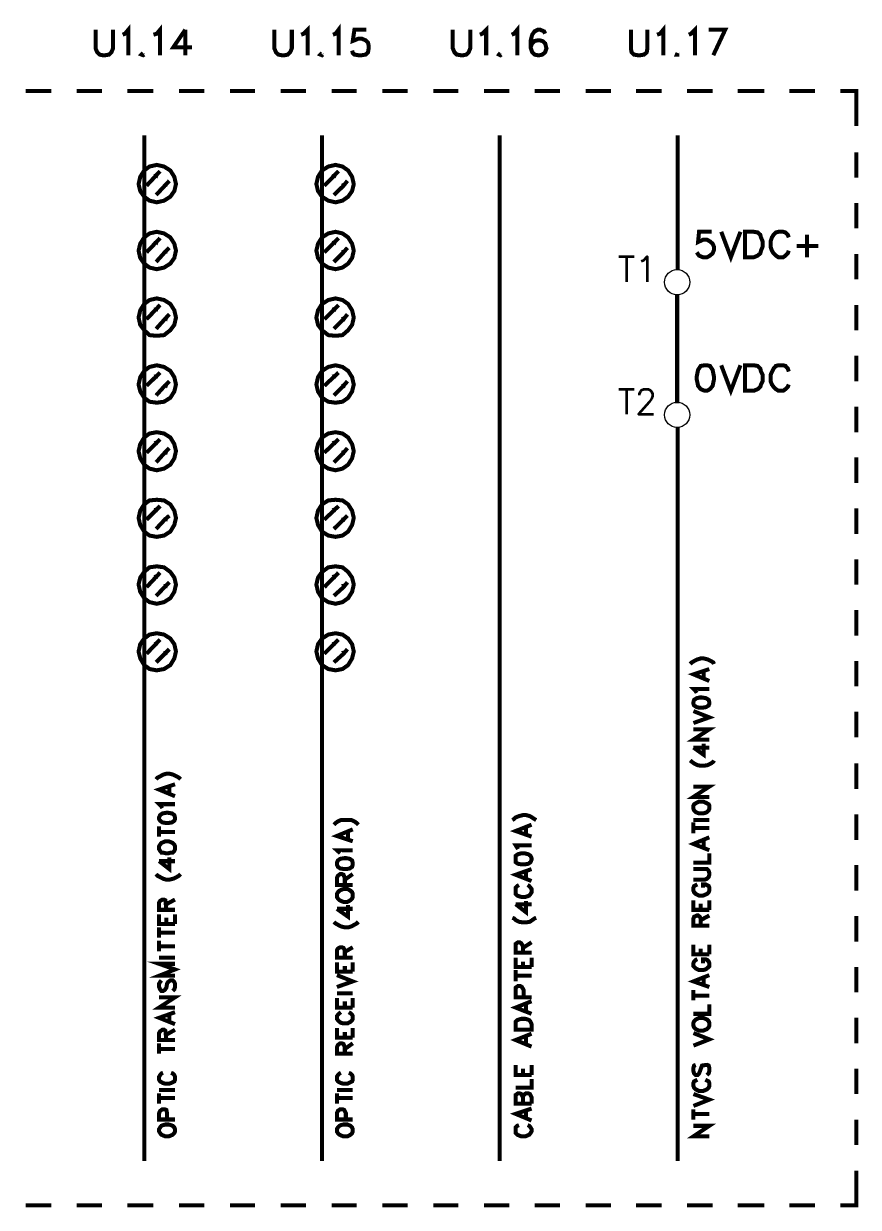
# Model space of a CAD drawing. Extents: x 386 to 646, y 165 to 263.
# Drawn here: x 580.1 to 646.2, y 169 to 262.6 of the extents above; entities that cross this region are included whole.
import ezdxf
from ezdxf.enums import TextEntityAlignment as Align

# ---------------------------------------------------------------- set-up
doc = ezdxf.new("R2010")
doc.units = 0
doc.header["$MEASUREMENT"] = 0
doc.layers.get('0').update_dxf_attribs({"linetype": 'CONTINUOUS'})
doc.styles.add('ROMANS', font='romans')

msp = doc.modelspace()

# ---------------------------------------------------------------- hatches: boundary and pattern name
at = {"linetype": 'Continuous'}
for points in [[(590.674, 250.382), (590.883, 250.958), (590.359, 250.696)], [(591.434, 249.7), (591.617, 250.198), (591.119, 249.936)], [(604.775, 250.382), (605.011, 250.958), (604.461, 250.696)], [(605.509, 249.7), (605.719, 250.198), (605.195, 249.936)], [(590.674, 245.087), (590.883, 245.664), (590.359, 245.401)], [(604.775, 245.087), (605.011, 245.664), (604.461, 245.401)], [(591.434, 244.405), (591.617, 244.903), (591.119, 244.668)], [(605.509, 244.405), (605.719, 244.903), (605.195, 244.668)], [(590.674, 239.818), (590.883, 240.369), (590.359, 240.133)], [(604.775, 239.818), (605.011, 240.369), (604.461, 240.133)], [(591.434, 239.058), (591.617, 239.635), (591.119, 239.373)], [(605.509, 239.058), (605.719, 239.635), (605.195, 239.373)], [(590.674, 234.524), (590.883, 235.022), (590.359, 234.838)], [(591.434, 233.764), (591.617, 234.34), (591.119, 234.078)], [(604.775, 234.524), (605.011, 235.022), (604.461, 234.838)], [(605.509, 233.764), (605.719, 234.34), (605.195, 234.078)], [(590.674, 229.255), (590.883, 229.753), (590.359, 229.57)], [(604.775, 229.255), (605.011, 229.753), (604.461, 229.57)], [(591.434, 228.495), (591.617, 229.046), (591.119, 228.81)], [(605.509, 228.495), (605.719, 229.046), (605.195, 228.81)], [(590.674, 223.961), (590.883, 224.459), (590.359, 224.275)], [(604.775, 223.961), (605.011, 224.459), (604.461, 224.275)], [(591.434, 223.2), (591.617, 223.699), (591.119, 223.515)], [(605.509, 223.2), (605.719, 223.699), (605.195, 223.515)], [(590.674, 218.666), (590.883, 219.19), (590.359, 218.98)], [(604.775, 218.666), (605.011, 219.19), (604.461, 218.98)], [(591.434, 217.932), (591.617, 218.43), (591.119, 218.247)], [(605.509, 217.932), (605.719, 218.43), (605.195, 218.247)], [(590.674, 213.397), (590.883, 213.895), (590.359, 213.66)], [(604.775, 213.397), (605.011, 213.895), (604.461, 213.66)], [(591.434, 212.637), (591.617, 213.135), (591.119, 212.952)], [(605.509, 212.637), (605.719, 213.135), (605.195, 212.952)]]:
    msp.add_hatch(color=256, dxfattribs=at).paths.add_polyline_path(points)

# ---------------------------------------------------------------- linework, layer by layer
at = {"const_width": 0.32}
for points in [[(585.772, 262.15), (585.772, 260.683), (585.903, 260.368), (586.087, 260.185), (586.349, 260.132), (586.532, 260.132), (586.847, 260.185), (587.03, 260.368), (587.161, 260.683), (587.161, 262.15)], [(587.921, 261.757), (588.105, 261.836), (588.367, 262.15), (588.367, 260.132)], [(590.359, 261.757), (590.621, 261.836), (590.883, 262.15), (590.883, 260.132)], [(592.875, 262.15), (591.932, 260.761), (593.4, 260.761)], [(592.875, 260.132), (592.875, 262.15)], [(599.926, 262.15), (599.926, 260.683), (600.057, 260.368), (600.241, 260.185), (600.503, 260.132), (600.739, 260.132), (601.001, 260.185), (601.184, 260.368), (601.315, 260.683), (601.315, 262.15)], [(602.049, 261.757), (602.259, 261.836), (602.574, 262.15), (602.574, 260.132)], [(604.566, 261.757), (604.775, 261.836), (605.011, 262.15), (605.011, 260.132)], [(607.213, 262.15), (606.269, 262.15), (606.138, 261.259), (606.269, 261.312), (606.584, 261.443), (606.846, 261.443), (607.16, 261.312), (607.344, 261.128), (607.396, 260.892), (607.396, 260.683), (607.344, 260.368), (607.16, 260.185), (606.846, 260.132), (606.584, 260.132), (606.269, 260.185), (606.138, 260.316), (606.086, 260.499)], [(614.054, 262.15), (614.054, 260.683), (614.185, 260.368), (614.369, 260.185), (614.683, 260.132), (614.893, 260.132), (615.129, 260.185), (615.312, 260.368), (615.443, 260.683), (615.443, 262.15)], [(616.203, 261.757), (616.387, 261.836), (616.701, 262.15), (616.701, 260.132)], [(618.72, 261.757), (618.903, 261.836), (619.165, 262.15), (619.165, 260.132)], [(621.367, 261.836), (621.288, 262.019), (620.974, 262.15), (620.79, 262.15), (620.528, 262.019), (620.345, 261.757), (620.214, 261.259), (620.214, 260.761), (620.345, 260.368), (620.528, 260.185), (620.79, 260.132), (620.921, 260.132), (621.157, 260.185), (621.367, 260.368), (621.472, 260.683), (621.367, 261.076), (621.157, 261.259), (620.921, 261.312), (620.79, 261.312), (620.528, 261.259), (620.345, 261.076), (620.214, 260.761)], [(628.156, 262.15), (628.156, 260.683), (628.208, 260.368), (628.392, 260.185), (628.706, 260.132), (628.89, 260.132), (629.204, 260.185), (629.414, 260.368), (629.466, 260.683), (629.466, 262.15)], [(630.226, 261.757), (630.462, 261.836), (630.724, 262.15), (630.724, 260.132)], [(632.743, 261.757), (632.926, 261.836), (633.241, 262.15), (633.241, 260.132)], [(634.315, 262.15), (635.626, 262.15), (634.682, 260.132)], [(589.547, 260.316), (589.415, 260.185), (589.547, 260.132), (589.625, 260.185)], [(603.701, 260.316), (603.57, 260.185), (603.701, 260.132), (603.753, 260.185)], [(617.828, 260.316), (617.724, 260.185), (617.828, 260.132), (617.907, 260.185)], [(631.852, 260.316), (631.799, 260.185), (631.983, 260.185)], [(582.26, 257.301), (580.242, 257.301)], [(586.296, 257.301), (584.278, 257.301)], [(590.359, 257.301), (588.288, 257.301)], [(594.396, 257.301), (592.377, 257.301)], [(598.406, 257.301), (596.414, 257.301)], [(602.442, 257.301), (600.424, 257.301)], [(606.453, 257.301), (604.461, 257.301)], [(610.489, 257.301), (608.471, 257.301)], [(614.5, 257.301), (612.508, 257.301)], [(618.536, 257.301), (616.518, 257.301)], [(622.547, 257.301), (620.528, 257.301)], [(626.583, 257.301), (624.565, 257.301)], [(630.593, 257.301), (628.575, 257.301)], [(634.63, 257.301), (632.612, 257.301)], [(638.719, 257.301), (636.622, 257.301)], [(642.729, 257.301), (640.711, 257.301)], [(646.006, 254.523), (646.006, 257.301), (644.747, 257.301)], [(589.625, 253.789), (589.625, 172.639)], [(603.701, 253.789), (603.701, 172.639)], [(617.776, 172.639), (617.776, 253.789)], [(631.852, 243.147), (631.852, 253.789)], [(646.006, 250.434), (646.006, 252.452)], [(592.141, 249.936), (592.01, 250.513), (591.696, 251.011), (591.198, 251.325), (590.621, 251.456), (590.045, 251.325), (589.625, 251.011), (589.311, 250.513), (589.18, 249.936), (589.311, 249.386), (589.625, 248.94), (590.045, 248.625), (590.621, 248.494), (591.198, 248.625), (591.696, 248.94), (592.01, 249.386), (592.141, 249.936)], [(590.883, 250.958), (589.809, 249.805)], [(606.217, 249.936), (606.086, 250.513), (605.771, 251.011), (605.326, 251.325), (604.775, 251.456), (604.199, 251.325), (603.701, 251.011), (603.386, 250.513), (603.255, 249.936), (603.386, 249.386), (603.701, 248.94), (604.199, 248.625), (604.775, 248.494), (605.326, 248.625), (605.771, 248.94), (606.086, 249.386), (606.217, 249.936)], [(605.011, 250.958), (603.884, 249.805)], [(591.617, 250.198), (591.25, 249.805), (590.569, 249.071)], [(605.719, 250.198), (605.404, 249.805), (604.644, 249.071)], [(646.006, 246.424), (646.006, 248.442)], [(592.141, 244.668), (592.01, 245.218), (591.696, 245.716), (591.198, 246.031), (590.621, 246.162), (590.045, 246.031), (589.625, 245.716), (589.311, 245.218), (589.18, 244.668), (589.311, 244.091), (589.625, 243.645), (590.045, 243.331), (590.621, 243.2), (591.198, 243.331), (591.696, 243.645), (592.01, 244.091), (592.141, 244.668)], [(590.883, 245.664), (589.809, 244.536)], [(606.217, 244.668), (606.086, 245.218), (605.771, 245.716), (605.326, 246.031), (604.775, 246.162), (604.199, 246.031), (603.701, 245.716), (603.386, 245.218), (603.255, 244.668), (603.386, 244.091), (603.701, 243.645), (604.199, 243.331), (604.775, 243.2), (605.326, 243.331), (605.771, 243.645), (606.086, 244.091), (606.217, 244.668)], [(605.011, 245.664), (603.884, 244.536)], [(634.551, 246.162), (633.555, 246.162), (633.477, 245.349), (633.87, 245.533), (634.184, 245.533), (634.42, 245.401), (634.63, 245.218), (634.735, 244.982), (634.735, 244.72), (634.63, 244.458), (634.42, 244.274), (634.184, 244.143), (633.87, 244.143), (633.555, 244.274), (633.372, 244.536)], [(635.311, 246.162), (636.072, 244.143), (636.832, 246.162)], [(637.199, 244.143), (637.199, 246.162), (637.88, 246.162), (638.195, 246.109), (638.404, 245.926), (638.457, 245.716), (638.588, 245.401), (638.588, 244.982), (638.457, 244.668), (638.404, 244.458), (638.195, 244.274), (637.88, 244.143), (637.199, 244.143)], [(640.659, 245.716), (640.58, 245.926), (640.396, 246.109), (640.213, 246.162), (639.846, 246.162), (639.636, 246.109), (639.453, 245.926), (639.322, 245.716), (639.217, 245.401), (639.217, 244.982), (639.322, 244.668), (639.453, 244.458), (639.636, 244.274), (639.846, 244.143), (640.213, 244.143), (640.396, 244.274), (640.58, 244.458), (640.659, 244.668)], [(642.1, 244.143), (642.1, 245.926)], [(591.617, 244.903), (591.25, 244.536), (590.569, 243.776)], [(605.719, 244.903), (605.404, 244.536), (604.644, 243.776)], [(641.288, 245.034), (642.991, 245.034)], [(646.006, 242.387), (646.006, 244.405)], [(592.141, 239.373), (592.01, 239.95), (591.696, 240.448), (591.198, 240.762), (590.621, 240.893), (590.045, 240.762), (589.625, 240.448), (589.311, 239.95), (589.18, 239.373), (589.311, 238.796), (589.625, 238.377), (590.045, 237.984), (590.621, 237.931), (591.198, 237.984), (591.696, 238.377), (592.01, 238.796), (592.141, 239.373)], [(606.217, 239.373), (606.086, 239.95), (605.771, 240.448), (605.326, 240.762), (604.775, 240.893), (604.199, 240.762), (603.701, 240.448), (603.386, 239.95), (603.255, 239.373), (603.386, 238.796), (603.701, 238.377), (604.199, 237.984), (604.775, 237.931), (605.326, 237.984), (605.771, 238.377), (606.086, 238.796), (606.217, 239.373)], [(631.823, 232.584), (631.823, 241.17)], [(590.883, 240.369), (589.809, 239.242)], [(591.617, 239.635), (591.25, 239.242), (590.569, 238.482)], [(605.011, 240.369), (603.884, 239.242)], [(605.719, 239.635), (605.404, 239.242), (604.644, 238.482)], [(646.006, 238.377), (646.006, 240.369)], [(646.006, 234.34), (646.006, 236.359)], [(592.141, 234.078), (592.01, 234.655), (591.696, 235.153), (591.198, 235.467), (590.621, 235.598), (590.045, 235.467), (589.625, 235.153), (589.311, 234.655), (589.18, 234.078), (589.311, 233.528), (589.625, 233.03), (590.045, 232.715), (590.621, 232.637), (591.198, 232.715), (591.696, 233.03), (592.01, 233.528), (592.141, 234.078)], [(590.883, 235.022), (589.809, 233.973)], [(606.217, 234.078), (606.086, 234.655), (605.771, 235.153), (605.326, 235.467), (604.775, 235.598), (604.199, 235.467), (603.701, 235.153), (603.386, 234.655), (603.255, 234.078), (603.386, 233.528), (603.701, 233.03), (604.199, 232.715), (604.775, 232.637), (605.326, 232.715), (605.771, 233.03), (606.086, 233.528), (606.217, 234.078)], [(605.011, 235.022), (603.884, 233.973)], [(634.001, 235.598), (633.686, 235.546), (633.477, 235.231), (633.372, 234.707), (633.372, 234.471), (633.477, 233.973), (633.686, 233.711), (634.001, 233.58), (634.184, 233.58), (634.42, 233.711), (634.63, 233.973), (634.735, 234.471), (634.735, 234.707), (634.63, 235.231), (634.42, 235.546), (634.184, 235.598), (634.001, 235.598)], [(635.311, 235.598), (636.072, 233.58), (636.832, 235.598)], [(637.199, 233.58), (637.199, 235.598), (637.88, 235.598), (638.195, 235.546), (638.404, 235.336), (638.457, 235.1), (638.588, 234.838), (638.588, 234.34), (638.457, 234.078), (638.404, 233.895), (638.195, 233.711), (637.88, 233.58), (637.199, 233.58)], [(640.659, 235.1), (640.58, 235.336), (640.396, 235.546), (640.213, 235.598), (639.846, 235.598), (639.636, 235.546), (639.453, 235.336), (639.217, 234.838), (639.217, 234.34), (639.322, 234.078), (639.453, 233.895), (639.636, 233.711), (639.846, 233.58), (640.213, 233.58), (640.396, 233.711), (640.58, 233.895), (640.659, 234.078)], [(591.617, 234.34), (591.25, 233.973), (590.569, 233.213)], [(605.719, 234.34), (605.404, 233.973), (604.644, 233.213)], [(646.006, 230.304), (646.006, 232.322)], [(592.141, 228.81), (592.01, 229.36), (591.696, 229.884), (591.198, 230.199), (590.621, 230.304), (590.045, 230.199), (589.625, 229.884), (589.311, 229.36), (589.18, 228.81), (589.311, 228.233), (589.625, 227.735), (590.045, 227.421), (590.621, 227.289), (591.198, 227.421), (591.696, 227.735), (592.01, 228.233), (592.141, 228.81)], [(606.217, 228.81), (606.086, 229.36), (605.771, 229.884), (605.326, 230.199), (604.775, 230.304), (604.199, 230.199), (603.701, 229.884), (603.386, 229.36), (603.255, 228.81), (603.386, 228.233), (603.701, 227.735), (604.199, 227.421), (604.775, 227.289), (605.326, 227.421), (605.771, 227.735), (606.086, 228.233), (606.217, 228.81)], [(631.852, 230.677), (631.852, 172.639)], [(590.883, 229.753), (589.809, 228.679)], [(605.011, 229.753), (603.884, 228.679)], [(591.617, 229.046), (591.25, 228.679), (590.569, 227.919)], [(605.719, 229.046), (605.404, 228.679), (604.644, 227.919)], [(646.006, 226.293), (646.006, 228.312)], [(592.141, 223.515), (592.01, 224.092), (591.696, 224.59), (591.198, 224.904), (590.621, 224.957), (590.045, 224.904), (589.625, 224.59), (589.311, 224.092), (589.18, 223.515), (589.311, 222.965), (589.625, 222.44), (590.045, 222.126), (590.621, 222.021), (591.198, 222.126), (591.696, 222.44), (592.01, 222.965), (592.141, 223.515)], [(606.217, 223.515), (606.086, 224.092), (605.771, 224.59), (605.326, 224.904), (604.775, 224.957), (604.199, 224.904), (603.701, 224.59), (603.386, 224.092), (603.255, 223.515), (603.386, 222.965), (603.701, 222.44), (604.199, 222.126), (604.775, 222.021), (605.326, 222.126), (605.771, 222.44), (606.086, 222.965), (606.217, 223.515)], [(590.883, 224.459), (589.809, 223.384)], [(591.617, 223.699), (591.25, 223.384), (590.569, 222.65)], [(605.011, 224.459), (603.884, 223.384)], [(605.719, 223.699), (604.644, 222.65)], [(646.006, 222.257), (646.006, 224.275)], [(646.006, 218.247), (646.006, 220.239)], [(592.141, 218.247), (592.01, 218.797), (591.696, 219.243), (591.198, 219.61), (590.621, 219.688), (590.045, 219.61), (589.625, 219.243), (589.311, 218.797), (589.18, 218.247), (589.311, 217.67), (589.625, 217.172), (590.045, 216.857), (590.621, 216.726), (591.198, 216.857), (591.696, 217.172), (592.01, 217.67), (592.141, 218.247)], [(590.883, 219.19), (589.809, 218.037)], [(606.217, 218.247), (606.086, 218.797), (605.771, 219.243), (605.326, 219.61), (604.775, 219.688), (604.199, 219.61), (603.701, 219.243), (603.386, 218.797), (603.255, 218.247), (603.386, 217.67), (603.701, 217.172), (604.199, 216.857), (604.775, 216.726), (605.326, 216.857), (605.771, 217.172), (606.086, 217.67), (606.217, 218.247)], [(605.011, 219.19), (603.884, 218.037)], [(591.617, 218.43), (590.569, 217.355)], [(605.719, 218.43), (605.404, 218.037), (604.644, 217.355)], [(646.006, 214.21), (646.006, 216.228)], [(592.141, 212.952), (592.01, 213.529), (591.696, 213.974), (591.198, 214.289), (590.621, 214.394), (590.045, 214.289), (589.625, 213.974), (589.311, 213.529), (589.18, 212.952), (589.311, 212.401), (589.625, 211.877), (590.045, 211.563), (590.621, 211.458), (591.198, 211.563), (591.696, 211.877), (592.01, 212.401), (592.141, 212.952)], [(606.217, 212.952), (606.086, 213.529), (605.771, 213.974), (605.326, 214.289), (604.775, 214.394), (604.199, 214.289), (603.701, 213.974), (603.386, 213.529), (603.255, 212.952), (603.386, 212.401), (603.701, 211.877), (604.199, 211.563), (604.775, 211.458), (605.326, 211.563), (605.771, 211.877), (606.086, 212.401), (606.217, 212.952)], [(590.883, 213.895), (589.809, 212.768)], [(605.011, 213.895), (603.884, 212.768)], [(591.617, 213.135), (590.569, 212.087)], [(605.719, 213.135), (605.404, 212.768), (604.644, 212.087)], [(634.368, 210.619), (633.11, 211.143), (634.368, 211.563)], [(632.848, 211.956), (632.979, 212.087), (633.162, 212.192), (633.424, 212.323), (633.686, 212.401), (633.922, 212.401), (634.237, 212.323), (634.499, 212.192), (634.682, 212.087), (634.735, 211.956)], [(646.006, 210.2), (646.006, 212.192)], [(633.922, 211.379), (633.922, 210.829)], [(633.372, 209.675), (633.293, 209.807), (633.11, 209.99), (634.368, 209.99)], [(633.11, 208.811), (633.162, 208.679), (633.372, 208.548), (633.608, 208.496), (633.791, 208.496), (634.106, 208.548), (634.315, 208.679), (634.368, 208.811), (634.368, 208.942), (634.315, 209.125), (634.106, 209.256), (633.791, 209.309), (633.608, 209.309), (633.372, 209.256), (633.162, 209.125), (633.11, 208.942), (633.11, 208.811)], [(633.11, 207.29), (634.368, 207.736), (633.11, 208.234)], [(646.006, 206.163), (646.006, 208.181)], [(634.368, 205.98), (633.11, 205.98), (634.368, 206.792), (633.11, 206.792)], [(633.11, 205.351), (633.922, 204.774), (633.922, 205.665)], [(634.368, 205.351), (633.11, 205.351)], [(632.848, 204.328), (632.979, 204.224), (633.162, 204.092), (633.424, 203.961), (633.686, 203.909), (633.922, 203.909), (634.237, 203.961), (634.499, 204.092), (634.682, 204.224), (634.735, 204.328)], [(646.006, 202.074), (646.006, 204.092)], [(590.569, 202.834), (590.674, 202.965), (590.883, 203.07), (591.119, 203.201), (591.381, 203.28), (591.617, 203.28), (591.932, 203.201), (592.194, 203.07), (592.377, 202.965), (592.508, 202.834)], [(592.063, 201.498), (590.805, 202.022), (592.063, 202.441)], [(591.617, 202.258), (591.617, 201.707)], [(634.368, 201.445), (633.11, 201.445), (634.368, 202.258), (633.11, 202.258)], [(591.067, 200.554), (590.988, 200.685), (590.805, 200.868), (592.063, 200.868)], [(633.11, 200.502), (633.162, 200.37), (633.293, 200.239), (633.555, 200.135), (633.87, 200.135), (634.053, 200.187), (634.184, 200.239), (634.315, 200.37), (634.368, 200.502), (634.368, 200.764), (634.315, 200.868), (634.053, 201), (633.87, 201.078), (633.555, 201.078), (633.162, 200.868), (633.11, 200.764), (633.11, 200.502)], [(590.805, 199.689), (590.883, 199.558), (591.067, 199.427), (591.381, 199.374), (591.512, 199.374), (591.827, 199.427), (592.01, 199.558), (592.063, 199.689), (592.063, 199.82), (592.01, 200.004), (591.827, 200.135), (591.512, 200.187), (591.381, 200.187), (591.067, 200.135), (590.883, 200.004), (590.805, 199.82), (590.805, 199.689)], [(604.644, 199.243), (604.775, 199.374), (604.959, 199.506), (605.195, 199.61), (606.033, 199.61), (606.269, 199.506), (606.453, 199.374), (606.584, 199.243)], [(618.772, 199.61), (618.903, 199.689), (619.034, 199.82), (619.296, 199.925), (619.611, 200.004), (619.847, 200.004), (620.161, 199.925), (620.528, 199.689), (620.659, 199.61)], [(633.11, 199.61), (634.368, 199.61)], [(633.11, 198.562), (633.11, 199.427)], [(646.006, 198.038), (646.006, 200.056)], [(590.805, 198.3), (590.805, 199.112)], [(590.805, 198.667), (592.063, 198.667)], [(606.138, 197.933), (604.88, 198.352), (606.138, 198.876)], [(605.771, 198.667), (605.771, 198.116)], [(620.292, 198.3), (619.034, 198.745), (620.292, 199.243)], [(619.847, 199.06), (619.847, 198.431)], [(634.368, 198.981), (633.11, 198.981)], [(590.805, 197.304), (590.883, 197.173), (590.988, 197.042), (591.119, 197.042), (591.303, 196.989), (591.565, 196.989), (591.748, 197.042), (591.879, 197.042), (592.01, 197.173), (592.063, 197.304), (592.063, 197.54), (592.01, 197.671), (591.879, 197.802), (591.748, 197.854), (591.565, 197.933), (591.303, 197.933), (591.119, 197.854), (590.988, 197.802), (590.883, 197.671), (590.805, 197.54), (590.805, 197.304)], [(619.218, 197.304), (619.165, 197.409), (619.034, 197.618), (620.292, 197.618)], [(634.368, 197.225), (633.11, 197.723), (634.368, 198.247)], [(633.922, 198.038), (633.922, 197.409)], [(590.805, 196.36), (591.617, 195.731), (591.617, 196.675)], [(605.142, 196.989), (604.88, 197.225), (606.138, 197.225)], [(604.88, 196.098), (604.959, 195.915), (605.142, 195.783), (605.457, 195.731), (605.64, 195.731), (605.902, 195.783), (606.086, 195.915), (606.138, 196.098), (606.138, 196.229), (606.086, 196.413), (605.902, 196.544), (605.64, 196.596), (605.457, 196.596), (605.142, 196.544), (604.959, 196.413), (604.88, 196.229), (604.88, 196.098)], [(619.034, 196.465), (619.034, 196.282), (619.218, 196.15), (619.532, 196.098), (619.716, 196.098), (620.03, 196.15), (620.214, 196.282), (620.292, 196.465), (620.292, 196.596), (620.214, 196.78), (620.03, 196.911), (619.716, 196.989), (619.532, 196.989), (619.218, 196.911), (619.034, 196.78), (619.034, 196.465)], [(633.11, 196.229), (634.368, 196.229), (634.368, 196.989)], [(592.063, 196.36), (590.805, 196.36)], [(620.292, 194.787), (619.034, 195.285), (620.292, 195.731)], [(619.847, 195.6), (619.847, 194.971)], [(633.11, 194.892), (634.001, 194.892), (634.184, 194.971), (634.315, 195.102), (634.368, 195.285), (634.368, 195.417), (634.315, 195.6), (634.184, 195.731), (633.11, 195.731)], [(646.006, 194.027), (646.006, 196.046)], [(590.569, 195.338), (590.674, 195.207), (590.883, 195.102), (591.119, 194.971), (591.381, 194.892), (591.617, 194.892), (591.932, 194.971), (592.194, 195.102), (592.377, 195.207), (592.508, 195.338)], [(606.138, 194.473), (604.88, 194.473), (604.88, 195.023), (604.959, 195.207), (605.142, 195.338), (605.273, 195.338), (605.404, 195.285), (605.509, 195.023), (605.509, 194.473)], [(605.509, 194.892), (606.138, 195.338)], [(604.88, 193.529), (604.959, 193.398), (605.09, 193.267), (605.195, 193.215), (605.404, 193.136), (605.719, 193.136), (605.955, 193.267), (606.086, 193.398), (606.138, 193.529), (606.138, 193.765), (606.086, 193.896), (605.955, 194.027), (605.719, 194.158), (605.404, 194.158), (605.195, 194.08), (605.09, 194.027), (604.959, 193.896), (604.88, 193.765), (604.88, 193.529)], [(619.296, 194.473), (619.165, 194.394), (619.034, 194.263), (619.034, 193.765), (619.165, 193.634), (619.296, 193.582), (619.48, 193.529), (619.794, 193.529), (619.978, 193.582), (620.109, 193.634), (620.214, 193.765), (620.292, 193.896), (620.292, 194.158), (620.214, 194.263), (620.109, 194.394), (619.978, 194.473)], [(633.424, 194.525), (633.162, 194.394), (633.11, 194.263), (633.11, 194.027), (633.162, 193.896), (633.293, 193.765), (633.555, 193.634), (633.87, 193.634), (634.053, 193.713), (634.184, 193.765), (634.315, 193.896), (634.368, 194.027), (634.368, 194.263), (634.315, 194.394), (634.053, 194.525), (633.87, 194.525), (633.87, 194.263)], [(592.063, 192.507), (590.805, 192.507), (590.805, 193.084), (590.883, 193.215), (591.067, 193.32), (591.198, 193.32), (591.303, 193.267), (591.381, 192.507)], [(591.381, 192.953), (592.063, 193.32)], [(604.88, 192.586), (605.771, 191.957), (605.771, 192.9)], [(619.034, 192.953), (619.847, 192.324), (619.847, 193.215)], [(620.292, 192.953), (619.034, 192.953)], [(634.368, 192.507), (633.11, 192.507), (633.11, 193.267)], [(633.686, 193.005), (633.686, 192.507)], [(634.368, 192.507), (634.368, 193.267)], [(592.063, 191.38), (590.805, 191.38), (590.805, 192.14)], [(591.381, 191.878), (591.381, 191.38)], [(592.063, 191.38), (592.063, 192.14)], [(606.138, 192.586), (604.88, 192.586)], [(618.772, 191.878), (618.903, 191.826), (619.034, 191.695), (619.296, 191.563), (619.611, 191.511), (619.847, 191.511), (620.161, 191.563), (620.528, 191.826), (620.659, 191.878)], [(634.368, 191.249), (633.11, 191.249), (633.11, 191.826), (633.162, 191.957), (633.372, 192.061), (633.477, 192.061), (633.608, 191.957), (633.686, 191.826), (633.686, 191.249)], [(633.686, 191.695), (634.368, 192.061)], [(646.006, 189.991), (646.006, 192.009)], [(590.805, 190.305), (590.805, 191.118)], [(604.644, 191.563), (604.775, 191.432), (604.959, 191.328), (605.195, 191.197), (605.509, 191.118), (605.771, 191.118), (606.033, 191.197), (606.269, 191.328), (606.453, 191.432), (606.584, 191.563)], [(590.805, 190.699), (592.063, 190.699)], [(590.805, 189.231), (590.805, 190.069)], [(590.805, 189.624), (592.063, 189.624)], [(606.138, 188.733), (604.88, 188.733), (604.88, 189.309), (604.959, 189.44), (605.142, 189.545), (605.273, 189.545), (605.404, 189.493), (605.509, 189.309), (605.509, 188.733)], [(605.509, 189.178), (606.138, 189.545)], [(620.292, 189.126), (619.034, 189.126), (619.034, 189.807), (619.218, 189.938), (619.349, 189.938), (619.48, 189.86), (619.611, 189.624), (619.611, 189.126)], [(619.611, 189.493), (620.292, 189.938)], [(634.368, 188.995), (633.11, 188.995), (633.11, 189.755)], [(633.686, 189.44), (633.686, 188.995)], [(634.368, 188.995), (634.368, 189.755)], [(592.063, 187.291), (590.805, 187.291), (592.063, 187.789), (590.805, 188.235), (592.063, 188.235)], [(592.063, 188.733), (590.805, 188.733)], [(606.138, 187.606), (604.88, 187.606), (604.88, 188.366)], [(606.138, 187.606), (606.138, 188.366)], [(620.292, 187.973), (619.034, 187.973), (619.034, 188.733)], [(619.611, 188.418), (619.611, 187.973)], [(620.292, 187.973), (620.292, 188.733)], [(633.424, 188.602), (633.293, 188.549), (633.162, 188.418), (633.11, 188.287), (633.11, 188.051), (633.293, 187.868), (633.555, 187.737), (633.87, 187.737), (634.053, 187.789), (634.184, 187.868), (634.368, 188.051), (634.368, 188.287), (634.315, 188.418), (634.184, 188.549), (634.053, 188.602), (633.87, 188.602), (633.87, 188.287)], [(604.88, 186.4), (606.138, 186.845), (604.88, 187.343)], [(605.509, 188.051), (605.509, 187.606)], [(619.034, 186.845), (619.034, 187.737)], [(619.034, 187.291), (620.292, 187.291)], [(634.368, 186.4), (633.11, 186.845), (634.368, 187.343)], [(646.006, 185.98), (646.006, 187.973)], [(590.988, 186.924), (590.883, 186.793), (590.805, 186.662), (590.805, 186.4), (590.883, 186.216), (590.988, 186.085), (591.119, 186.085), (591.25, 186.164), (591.381, 186.347), (591.434, 186.662), (591.512, 186.793), (591.696, 186.924), (591.879, 186.924), (592.01, 186.793), (592.063, 186.662), (592.063, 186.4), (592.01, 186.216), (591.879, 186.085)], [(620.292, 185.587), (619.034, 185.587), (619.034, 186.347), (619.218, 186.478), (619.401, 186.478), (619.532, 186.4), (619.663, 186.164), (619.663, 185.587)], [(633.922, 187.16), (633.922, 186.61)], [(592.063, 184.775), (590.805, 184.775), (592.063, 185.587), (590.805, 185.587)], [(606.138, 185.902), (604.88, 185.902)], [(606.138, 184.775), (604.88, 184.775), (604.88, 185.535)], [(606.138, 184.775), (606.138, 185.535)], [(633.11, 185.351), (633.11, 186.164)], [(634.368, 185.718), (633.11, 185.718)], [(592.063, 183.464), (590.805, 183.962), (592.063, 184.408)], [(605.195, 184.408), (605.09, 184.329), (604.959, 184.198), (604.88, 184.093), (604.88, 183.884), (604.959, 183.779), (605.09, 183.648), (605.195, 183.569), (605.404, 183.517), (605.719, 183.517), (605.955, 183.648), (606.086, 183.779), (606.138, 183.884), (606.138, 184.093), (606.086, 184.198), (605.955, 184.329), (605.824, 184.408)], [(605.509, 185.273), (605.509, 184.775)], [(620.292, 184.277), (619.034, 184.775), (620.292, 185.273)], [(619.847, 185.089), (619.847, 184.46)], [(633.11, 184.277), (634.368, 184.277), (634.368, 185.037)], [(591.617, 184.198), (591.617, 183.648)], [(620.292, 183.019), (619.034, 183.019), (619.034, 183.648), (619.165, 183.779), (619.296, 183.831), (619.48, 183.884), (619.794, 183.884), (619.978, 183.831), (620.109, 183.779), (620.214, 183.648), (620.292, 183.464), (620.292, 183.019)], [(633.11, 183.333), (633.162, 183.202), (633.293, 183.071), (633.555, 182.94), (633.87, 182.94), (634.053, 183.019), (634.184, 183.071), (634.315, 183.202), (634.368, 183.333), (634.368, 183.569), (634.315, 183.7), (634.184, 183.831), (634.053, 183.884), (633.87, 183.962), (633.555, 183.962), (633.293, 183.831), (633.162, 183.7), (633.11, 183.569), (633.11, 183.333)], [(646.006, 181.944), (646.006, 183.962)], [(592.063, 182.206), (590.805, 182.206), (590.805, 182.756), (590.883, 182.888), (591.067, 183.019), (591.198, 183.019), (591.303, 182.94), (591.381, 182.206)], [(591.381, 182.625), (592.063, 183.019)], [(606.138, 182.39), (604.88, 182.39), (604.88, 183.15)], [(605.509, 182.835), (605.509, 182.39)], [(606.138, 182.39), (606.138, 183.15)], [(620.292, 181.682), (619.034, 182.206), (620.292, 182.704)], [(619.847, 182.521), (619.847, 181.892)], [(633.11, 181.76), (634.368, 182.258), (633.11, 182.756)], [(590.805, 181.131), (590.805, 181.944)], [(606.138, 181.131), (604.88, 181.131), (604.88, 181.629), (604.959, 181.813), (605.142, 181.944), (605.273, 181.944), (605.404, 181.892), (605.509, 181.629), (605.509, 181.131)], [(605.509, 181.498), (606.138, 181.944)], [(592.063, 181.498), (590.805, 181.498)], [(620.292, 179.428), (619.034, 179.428), (619.034, 180.24)], [(619.611, 179.926), (619.611, 179.428)], [(620.292, 179.428), (620.292, 180.24)], [(633.293, 180.24), (633.162, 180.188), (633.11, 180.004), (633.11, 179.742), (633.162, 179.559), (633.293, 179.428), (633.424, 179.428), (633.555, 179.559), (633.608, 179.69), (633.739, 180.057), (633.791, 180.188), (634.184, 180.24), (634.315, 180.188), (634.368, 180.004), (634.368, 179.742), (634.315, 179.559), (634.184, 179.428)], [(646.006, 177.934), (646.006, 179.926)], [(591.119, 179.611), (590.988, 179.559), (590.883, 179.428), (590.805, 179.297), (590.805, 179.061), (590.883, 178.93), (591.119, 178.799), (591.303, 178.746), (591.565, 178.746), (591.748, 178.799), (592.01, 178.93), (592.063, 179.061), (592.063, 179.297), (592.01, 179.428), (591.879, 179.559), (591.748, 179.611)], [(605.195, 179.611), (605.09, 179.559), (604.959, 179.428), (604.88, 179.297), (604.88, 179.061), (604.959, 178.93), (605.195, 178.799), (605.404, 178.746), (605.719, 178.746), (606.086, 178.93), (606.138, 179.061), (606.138, 179.297), (606.086, 179.428), (605.955, 179.559), (605.824, 179.611)], [(619.034, 178.432), (620.292, 178.432), (620.292, 179.113)], [(633.424, 179.061), (633.162, 178.93), (633.11, 178.799), (633.11, 178.563), (633.162, 178.432), (633.293, 178.301), (633.555, 178.17), (633.87, 178.17), (634.053, 178.248), (634.184, 178.301), (634.315, 178.432), (634.368, 178.563), (634.368, 178.799), (634.315, 178.93), (634.053, 179.061)], [(590.805, 178.248), (592.063, 178.248)], [(590.805, 177.986), (590.805, 177.173)], [(604.88, 178.248), (606.138, 178.248)], [(604.88, 177.986), (604.88, 177.173)], [(620.292, 177.173), (619.034, 177.173), (619.034, 177.855), (619.218, 177.986), (619.349, 177.986), (619.48, 177.934), (619.611, 177.672), (619.611, 177.173)], [(619.611, 177.672), (619.663, 177.855), (619.847, 177.986), (620.03, 177.986), (620.161, 177.934), (620.292, 177.672), (620.292, 177.173)], [(633.11, 176.99), (634.368, 177.488), (633.11, 177.934)], [(590.805, 177.619), (592.063, 177.619)], [(606.138, 177.619), (604.88, 177.619)], [(592.063, 175.915), (590.805, 175.915), (590.805, 176.413), (590.883, 176.597), (591.067, 176.728), (591.25, 176.728), (591.381, 176.675), (591.434, 176.413), (591.434, 175.915)], [(606.138, 175.915), (604.88, 175.915), (604.88, 176.413), (604.959, 176.597), (605.142, 176.728), (605.326, 176.728), (605.457, 176.675), (605.588, 176.413), (605.588, 175.915)], [(620.292, 175.837), (619.034, 176.361), (620.292, 176.78)], [(619.847, 176.597), (619.847, 176.046)], [(633.11, 176.728), (633.11, 175.915)], [(633.11, 176.361), (634.368, 176.361)], [(590.805, 174.972), (590.883, 174.841), (590.988, 174.71), (591.119, 174.657), (591.303, 174.579), (591.565, 174.579), (591.748, 174.657), (591.879, 174.71), (592.01, 174.841), (592.063, 174.972), (592.063, 175.155), (592.01, 175.286), (591.879, 175.417), (591.748, 175.47), (591.565, 175.522), (591.303, 175.522), (591.119, 175.47), (590.988, 175.417), (590.883, 175.286), (590.805, 175.155), (590.805, 174.972)], [(604.88, 174.972), (604.959, 174.841), (605.09, 174.71), (605.195, 174.657), (605.404, 174.579), (605.719, 174.579), (605.955, 174.71), (606.086, 174.841), (606.138, 174.972), (606.138, 175.155), (606.086, 175.286), (605.955, 175.417), (605.719, 175.522), (605.404, 175.522), (605.195, 175.47), (605.09, 175.417), (604.959, 175.286), (604.88, 175.155), (604.88, 174.972)], [(619.296, 175.47), (619.165, 175.417), (619.034, 175.286), (619.034, 174.841), (619.165, 174.71), (619.296, 174.657), (619.48, 174.579), (619.794, 174.579), (619.978, 174.657), (620.109, 174.71), (620.214, 174.841), (620.292, 174.972), (620.292, 175.155), (620.214, 175.286), (620.109, 175.417), (619.978, 175.47)], [(634.368, 174.579), (633.11, 174.579), (634.368, 175.417), (633.11, 175.417)], [(646.006, 173.897), (646.006, 175.915)], [(644.747, 169.127), (646.006, 169.127), (646.006, 171.879)], [(580.242, 169.127), (582.26, 169.127)], [(584.278, 169.127), (586.296, 169.127)], [(588.288, 169.127), (590.359, 169.127)], [(592.377, 169.127), (594.396, 169.127)], [(596.414, 169.127), (598.406, 169.127)], [(600.424, 169.127), (602.442, 169.127)], [(604.461, 169.127), (606.453, 169.127)], [(608.471, 169.127), (610.489, 169.127)], [(612.508, 169.127), (614.5, 169.127)], [(616.518, 169.127), (618.536, 169.127)], [(620.528, 169.127), (622.547, 169.127)], [(624.565, 169.127), (626.583, 169.127)], [(628.575, 169.127), (630.593, 169.127)], [(632.612, 169.127), (634.63, 169.127)], [(636.622, 169.127), (638.719, 169.127)], [(640.711, 169.127), (642.729, 169.127)]]:
    msp.add_lwpolyline(points, dxfattribs=at)
at = {"linetype": 'Continuous'}
for centre in [(631.823, 242.17), (631.823, 231.676)]:
    msp.add_circle(centre, 1, dxfattribs=at)

# ---------------------------------------------------------------- texts
at = {"lineweight": -3, "style": 'ROMANS'}
for tag, p in [('T1', (628.666, 244.211)), ('T2', (628.666, 233.717))]:
    msp.add_attdef(tag, text='', height=2, dxfattribs=at).set_placement(p, align=Align.TOP_CENTER)

doc.saveas('drawing.dxf')
